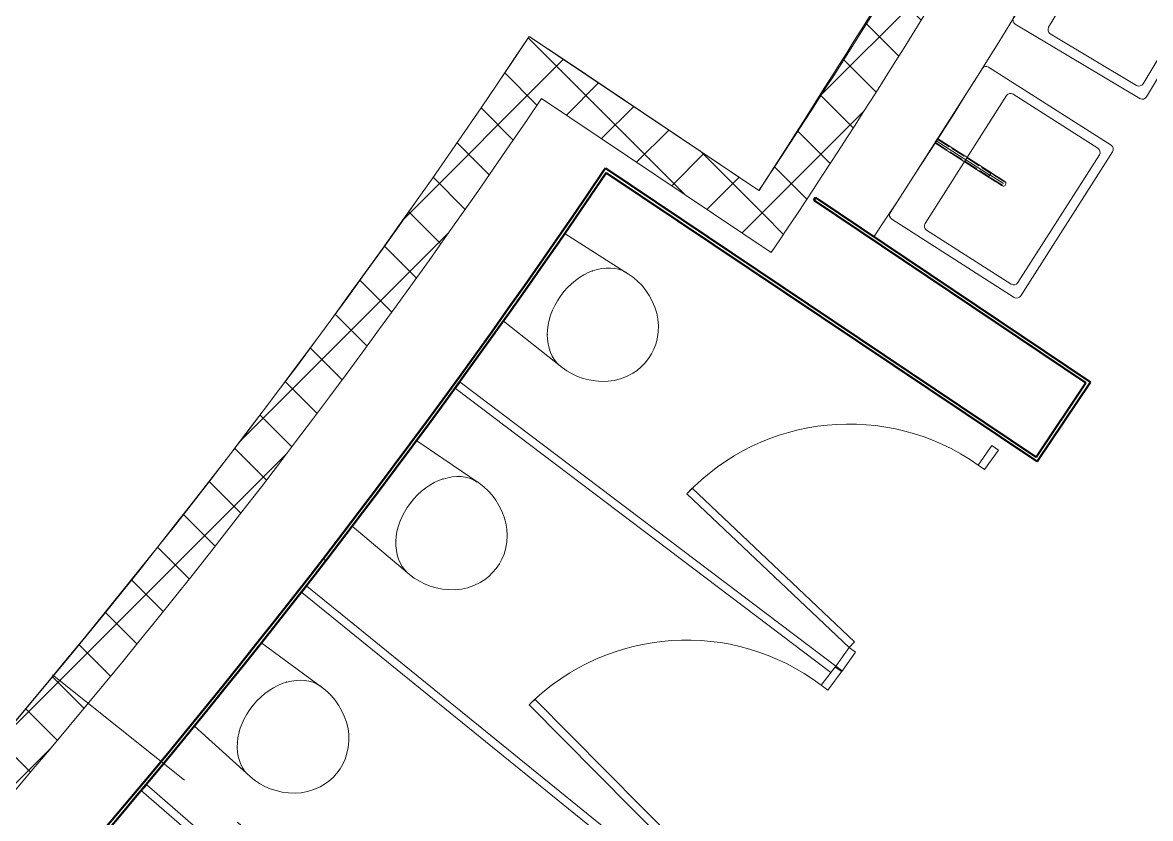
# Model space of a CAD drawing. Header units: millimetres. Extents: x -99530 to 90294, y -97212 to 56397.
# Drawn here: x -8843 to -5309, y -59166 to -56672 of the extents above; entities that cross this region are included whole.
import ezdxf
from ezdxf.enums import TextEntityAlignment as Align

# ---------------------------------------------------------------- set-up
doc = ezdxf.new("R2010")
doc.units = ezdxf.units.MM
doc.header["$MEASUREMENT"] = 0
for name, pattern in [('Dot & Dashed', [670.277762, 352.777767, -176.388884, 0, -141.111112]), ('Double Dashed', [1093.611073, 529.166651, -211.666656, 141.111112, -211.666656]), ('Hidden Line', [55, 45, -10])]:
    doc.linetypes.add(name, pattern=pattern)
for name, color, linetype in [('A-25-M_Wall_Ext', 7, 'Continuous'), ('New_A-05-M_Gross_Int_Plant', 7, 'Continuous'), ('New_A-05-M_Gross_Int_WC_s', 7, 'Continuous'), ('New_A-15-MG_Structural_Grid_Phase_2', 7, 'Continuous'), ('New_A-20-M_Hard_Landscape', 7, 'Continuous'), ('New_A-25-M_Wall_Ext', 7, 'Continuous'), ('New_A-25-M_Wall_Int', 7, 'Continuous'), ('New_A-35-M_FFE_Sanitary', 7, 'Continuous'), ('New_A-40-M_Soft_Landscaping_P2', 7, 'Continuous')]:
    doc.layers.add(name, color=color, linetype=linetype)
for name, color, linetype, lineweight in [('A-25-M_Wall_Ext_Pen_No__87', 8, 'Continuous', 20), ('New_A-25-M_Wall_Ext_Pen_No__87', 8, 'Continuous', 20), ('New_A-25-M_Wall_Int_Pen_No__1', 7, 'Continuous', 13), ('New_A-25-M_Wall_Int_Pen_No__193', 7, 'Continuous', 18), ('New_A-40-M_Soft_Landscaping_P2_Pen_No__150', 7, 'Continuous', 0), ('New_ArchiCAD Zone Stamps_Pen_No__6', 7, 'Continuous', 35), ('New_ArchiCAD Zone Stamps_Pen_No__9', 7, 'Continuous', 13)]:
    doc.layers.add(name, color=color, linetype=linetype, lineweight=lineweight)
for name, color, linetype, lineweight, true_color in [('New_A-05-M_Gross_Int_Plant_Pen_No__74', 7, 'Continuous', 20, 0x606060), ('New_A-05-M_Gross_Int_WC_s_Pen_No__74', 7, 'Continuous', 20, 0x606060), ('New_A-15-MG_Structural_Grid_Phase_2_Pen_No__222', 7, 'Continuous', 13, 0x65af33), ('New_A-20-M_Hard_Landscape_Pen_No__53', 7, 'Continuous', 35, 0x444444), ('New_A-25-M_Wall_Ext_Pen_No__107', 7, 'Continuous', 15, 0xa6a6a6), ('New_A-25-M_Wall_Ext_Pen_No__27', 7, 'Continuous', 50, 0x2a2a2a), ('New_A-25-M_Wall_Int_Pen_No__107', 7, 'Continuous', 15, 0xa6a6a6), ('New_A-25-M_Wall_Int_Pen_No__149', 7, 'Continuous', 0, 0x2a2a2a), ('New_A-35-M_FFE_Sanitary_Pen_No__211', 7, 'Continuous', 13, 0xebf6ff), ('New_A-35-M_FFE_Sanitary_Pen_No__27', 7, 'Continuous', 50, 0x2a2a2a), ('New_A-35-M_FFE_Sanitary_Pen_No__64', 7, 'Continuous', 20, 0x606060), ('New_A-35-M_FFE_Sanitary_Pen_No__75', 7, 'Continuous', 20, 0x606060)]:
    doc.layers.add(name, color=color, linetype=linetype, lineweight=lineweight, true_color=true_color)
doc.styles.add('GENERATED_STYLE_1', font='')
doc.styles.add('GENERATED_STYLE_3', font='')
doc.styles.add('GENERATED_STYLE_4', font='')
doc.styles.get('GENERATED_STYLE_1').set_extended_font_data('Arial', bold=True)
doc.styles.get('GENERATED_STYLE_3').set_extended_font_data('Arial')
doc.styles.get('GENERATED_STYLE_4').set_extended_font_data('Swis721 BT')
pattern_1 = [(45, (0, 0), (-91.92388, 91.92388), []), (135, (0, 0), (91.92388, 91.92388), [])]

# ---------------------------------------------------------------- blocks, each defined once
blk = doc.blocks.new('Mesh_7_1', base_point=(-2004.1, -57229.4))
at = {"layer": 'New_A-20-M_Hard_Landscape_Pen_No__53', "linetype": 'Continuous', "flags": 128}
blk.add_lwpolyline([(-2004.1, -57229.4, -0.183374), (-18001.8, -70543.4), (-17579.3, -76160.8), (-17223, -76133.9), (-14657.1, -75939.9), (-15007.7, -71280.4, 0.205807), (-603, -57840.4)], format="xyb", close=True, dxfattribs=at)
blk = doc.blocks.new('Male WC_INB 0163_87_1', base_point=(-7292.1, -60664.2))
at = {"layer": 'New_A-05-M_Gross_Int_WC_s_Pen_No__74', "linetype": 'Continuous'}
for p, q in [((-6346.9, -57590.3), (-7014.5, -57142.6)), ((-6176, -57343.5), (-5497.6, -57798.7)), ((-5664.7, -58047.8), (-6346.9, -57590.3)), ((-5497.6, -57798.7), (-5664.7, -58047.8))]:
    blk.add_line(p, q, dxfattribs=at)
for centre, radius, start, end in [((-25879.3, -44272.1), 23644.9, 326.43908, 336.65304), ((-26842.6, -43731), 23937.9, 312.52822, 325.92591)]:
    blk.add_arc(centre, radius, start, end, dxfattribs=at)
at = {"layer": 'New_ArchiCAD Zone Stamps_Pen_No__6'}
for tag, height, style, p in [('ROOM_NAME', 250, 'GENERATED_STYLE_1', (-7557.7, -59352)), ('zoneNameLine2', 250, 'GENERATED_STYLE_1', (-7746.1, -59784.1)), ('ROOM_NUMBER', 200, 'GENERATED_STYLE_3', (-7934.5, -60204.8)), ('measuredAreaCode', 200, 'GENERATED_STYLE_3', (-8091.6, -60564.9)), ('DUMMY_649', 200, 'GENERATED_STYLE_3', (-7784.2, -60699)), ('DUMMY_650', 200, 'GENERATED_STYLE_3', (-7294.8, -60912.3)), ('DUMMY_651', 133.3, 'GENERATED_STYLE_3', (-7015.5, -61018.9))]:
    blk.add_attdef(tag, text='', height=height, rotation=336.4404, dxfattribs=dict(at, style=style)).set_placement(p, align=Align.TOP_LEFT)
blk = doc.blocks.new('Plenum Tank Room_INB 0169_90_1', base_point=(-21529, -64782))
at = {"layer": 'New_A-05-M_Gross_Int_Plant_Pen_No__74', "linetype": 'Continuous'}
blk.add_line((-7255.9, -56715.8), (-6536, -57198.3), dxfattribs=at)
for centre, radius, start, end in [((-42102.8, -34239.2), 42333.4, 327.15697, 329.00326), ((-27118.6, -43491.4), 23862.3, 312.52935, 326.34467)]:
    blk.add_arc(centre, radius, start, end, dxfattribs=at)
at = {"layer": 'New_ArchiCAD Zone Stamps_Pen_No__9'}
for tag, height, style, p in [('ROOM_NAME', 250, 'GENERATED_STYLE_1', (-22524.9, -63151.3)), ('zoneNameLine2', 250, 'GENERATED_STYLE_1', (-22713.3, -63583.4)), ('ROOM_NUMBER', 200, 'GENERATED_STYLE_3', (-22901.8, -64004.1)), ('measuredAreaCode', 200, 'GENERATED_STYLE_3', (-23058.8, -64364.2)), ('DUMMY_649', 200, 'GENERATED_STYLE_3', (-22751.4, -64498.3)), ('DUMMY_650', 200, 'GENERATED_STYLE_3', (-22159.5, -64756.3)), ('DUMMY_651', 133.3, 'GENERATED_STYLE_3', (-21880.2, -64862.9))]:
    blk.add_attdef(tag, text='', height=height, rotation=336.4404, dxfattribs=dict(at, style=style)).set_placement(p, align=Align.TOP_LEFT)
blk = doc.blocks.new('Mesh_23_1', base_point=(-15007.7, -71280.4))
at = {"layer": 'New_A-40-M_Soft_Landscaping_P2_Pen_No__150', "linetype": 'Continuous', "flags": 128}
blk.add_lwpolyline([(-15007.7, -71280.4), (-14657.1, -75939.9, 0.09191), (5945.5, -69347.8), (9078.1, -62163.8), (-603, -57840.4, -0.205807)], format="xyb", close=True, dxfattribs=at)
blk = doc.blocks.new('Wall_128_1', base_point=(-38176, -69536.6))
at = {"layer": 'New_A-25-M_Wall_Ext_Pen_No__107', "linetype": 'Continuous', "lineweight": 0, "true_color": 0x535353}
blk.add_hatch(color=251, dxfattribs=at).paths.add_polyline_path([(-7888.7, -64664.4), (-7855.1, -64701.5), (-7821.6, -64738.5, 0.106432), (-877.5, -55078.3), (-969.2, -55038.4, -0.106432)])
at = {"layer": 'New_A-25-M_Wall_Ext_Pen_No__27', "linetype": 'Continuous'}
for radius, end in [(28161.8, 336.44044), (28261.8, 331.6191)]:
    blk.add_arc((-26783.5, -43782), radius, 312.13949, end, dxfattribs=at)
blk = doc.blocks.new('Wall_131_1', base_point=(-38175.9, -69536.5))
at = {"layer": 'New_A-25-M_Wall_Ext_Pen_No__87', "linetype": 'Hidden Line'}
for radius in [28161.8, 28211.8]:
    blk.add_arc((-26758.9, -43792.8), radius, 246.08329, 336.44041, dxfattribs=at)
blk = doc.blocks.new('Wall_171_1', base_point=(-10893.8, -61179.5))
at = {"layer": 'New_A-25-M_Wall_Int_Pen_No__107', "linetype": 'Continuous'}
h = blk.add_hatch(dxfattribs=at)
h.set_pattern_fill('Concrete_Block_0001', color=256, style=0, pattern_type=2)
h.set_pattern_definition(pattern_1)
h.paths.add_polyline_path([(-10893.8, -61179.5, 0.060041), (-7139.4, -56793.4), (-7255.9, -56715.8, -0.06004), (-10988.4, -61076.3)])
at = {"layer": 'New_A-25-M_Wall_Int_Pen_No__1', "linetype": 'Continuous', "flags": 128}
blk.add_lwpolyline([(-7139.4, -56793.4), (-7255.9, -56715.8)], dxfattribs=at)
at = {"layer": 'New_A-25-M_Wall_Int_Pen_No__1', "linetype": 'Continuous'}
for radius, start, end in [(23986, 312.56517, 326.30886), (24126, 312.56489, 325.97638)]:
    blk.add_arc((-27213.3, -43410.3), radius, start, end, dxfattribs=at)
blk = doc.blocks.new('Wall_172_1', base_point=(-7217.4, -56909.7))
at = {"layer": 'New_A-25-M_Wall_Int_Pen_No__107', "linetype": 'Continuous'}
h = blk.add_hatch(dxfattribs=at)
h.set_pattern_fill('Concrete_Block_0001', color=256, style=0, pattern_type=2)
h.set_pattern_definition(pattern_1)
h.paths.add_polyline_path([(-7217.4, -56909.7), (-6497.4, -57392.8), (-6536, -57198.3), (-7139.4, -56793.4)])
at = {"layer": 'New_A-25-M_Wall_Int_Pen_No__1', "linetype": 'Continuous', "flags": 128}
for points in [[(-6536, -57198.3), (-7139.4, -56793.4)], [(-7217.4, -56909.7), (-6497.4, -57392.8)]]:
    blk.add_lwpolyline(points, dxfattribs=at)
blk = doc.blocks.new('Wall_175_1', base_point=(-6497.4, -57392.8))
at = {"layer": 'New_A-25-M_Wall_Int_Pen_No__107', "linetype": 'Continuous'}
h = blk.add_hatch(dxfattribs=at)
h.set_pattern_fill('Concrete_Block_0001', color=256, style=0, pattern_type=2)
h.set_pattern_definition(pattern_1)
h.paths.add_polyline_path([(-6497.4, -57392.8, 0.015654), (-5685.6, -56096.8), (-5806.5, -56026.3, -0.014213), (-6536, -57198.3)])
at = {"layer": 'New_A-25-M_Wall_Int_Pen_No__1', "linetype": 'Continuous', "flags": 128}
blk.add_lwpolyline([(-5685.6, -56096.8), (-5806.5, -56026.3)], dxfattribs=at)
at = {"layer": 'New_A-25-M_Wall_Int_Pen_No__1', "linetype": 'Continuous'}
for radius, start in [(24289.1, 326.47103), (24429.1, 326.14078)]:
    blk.add_arc((-26783.5, -43782), radius, start, 329.72808, dxfattribs=at)
blk = doc.blocks.new('Wall_218_1', base_point=(-10661.7, -61371.9))
at = {"layer": 'New_A-35-M_FFE_Sanitary_Pen_No__211', "linetype": 'Continuous'}
h = blk.add_hatch(dxfattribs=at)
h.set_pattern_fill('Plaster_0001', color=256, style=0, pattern_type=2)
h.set_pattern_definition([(49.22718, (0, 0), (-131.16907, 113.11355), [0, -100]), (49.22718, (-32.93, 94.42), (-131.16907, 113.11355), [0, -100])])
h.paths.add_polyline_path([(-10654.3, -61365.2, 0.05842), (-7014.5, -57142.6), (-7022.8, -57137, -0.058524), (-10668.4, -61364.5)])
at = {"layer": 'New_A-35-M_FFE_Sanitary_Pen_No__27', "linetype": 'Continuous'}
for radius, start, end in [(23927.9, 312.52837, 325.92591), (23937.9, 312.55229, 325.92601)]:
    blk.add_arc((-26842.6, -43731), radius, start, end, dxfattribs=at)
blk = doc.blocks.new('Wall_225_1', base_point=(-7022.8, -57137))
at = {"layer": 'New_A-35-M_FFE_Sanitary_Pen_No__211', "linetype": 'Continuous'}
h = blk.add_hatch(dxfattribs=at)
h.set_pattern_fill('Plaster_0001', color=256, style=0, pattern_type=2)
h.set_pattern_definition([(146.1517, (0, 0), (96.4745, 143.84946), [0, -100]), (146.1517, (-89.76, -44.07), (96.4745, 143.84946), [0, -100])])
h.paths.add_polyline_path([(-7022.8, -57137), (-5664.7, -58047.8), (-5667.5, -58033.9), (-7017.2, -57128.7)])
at = {"layer": 'New_A-35-M_FFE_Sanitary_Pen_No__27', "linetype": 'Continuous', "flags": 128}
for points in [[(-7017.2, -57128.7), (-7022.8, -57137)], [(-5667.5, -58033.9), (-7017.2, -57128.7)], [(-7014.5, -57142.6), (-5664.7, -58047.8)]]:
    blk.add_lwpolyline(points, dxfattribs=at)
blk = doc.blocks.new('Wall_226_1', base_point=(-5664.7, -58047.8))
at = {"layer": 'New_A-35-M_FFE_Sanitary_Pen_No__211', "linetype": 'Continuous'}
h = blk.add_hatch(dxfattribs=at)
h.set_pattern_fill('Plaster_0001', color=256, style=0, pattern_type=2)
h.set_pattern_definition([(236.14078, (0, 0), (-143.83106, 96.50195), [0, -100]), (236.14078, (44.06, -89.77), (-143.83106, 96.50195), [0, -100])])
h.paths.add_polyline_path([(-5664.7, -58047.8), (-5497.6, -57798.7), (-5511.5, -57801.4), (-5667.5, -58033.9)])
at = {"layer": 'New_A-35-M_FFE_Sanitary_Pen_No__27', "linetype": 'Continuous', "flags": 128}
for points in [[(-5511.5, -57801.4), (-5667.5, -58033.9)], [(-5664.7, -58047.8), (-5497.6, -57798.7)]]:
    blk.add_lwpolyline(points, dxfattribs=at)
blk = doc.blocks.new('Wall_227_1', base_point=(-5497.6, -57798.7))
at = {"layer": 'New_A-35-M_FFE_Sanitary_Pen_No__211', "linetype": 'Continuous'}
h = blk.add_hatch(dxfattribs=at)
h.set_pattern_fill('Plaster_0001', color=256, style=0, pattern_type=2)
h.set_pattern_definition([(326.14078, (0, 0), (96.50195, 143.83106), [0, -100]), (326.14078, (89.77, 44.06), (96.50195, 143.83106), [0, -100])])
h.paths.add_polyline_path([(-5497.6, -57798.7), (-6359, -57220.7), (-6364.6, -57229), (-5511.5, -57801.4)])
at = {"layer": 'New_A-35-M_FFE_Sanitary_Pen_No__27', "linetype": 'Continuous', "flags": 128}
for points in [[(-6359, -57220.7), (-6364.6, -57229)], [(-6364.6, -57229), (-5511.5, -57801.4)], [(-5497.6, -57798.7), (-6359, -57220.7)]]:
    blk.add_lwpolyline(points, dxfattribs=at)
blk = doc.blocks.new('Wall_418_1', base_point=(-38294.6, -69816.9))
at = {"layer": 'A-25-M_Wall_Ext_Pen_No__87', "linetype": 'Hidden Line'}
for radius, start, end in [(28130.8, 246.16287, 336.76285), (28469.8, 246.15506, 336.76093)]:
    blk.add_arc((-26785.3, -43777.2), radius, start, end, dxfattribs=at)
blk = doc.blocks.new('Wall_458_1', base_point=(-7921.5, -64417.2))
at = {"layer": 'New_A-25-M_Wall_Int_Pen_No__107', "linetype": 'Continuous'}
h = blk.add_hatch(dxfattribs=at)
h.set_pattern_fill('Plywood_0001', color=256, style=0, pattern_type=2)
h.set_pattern_definition([(0, (0, 0), (0, 200), [])])
h.paths.add_polyline_path([(-1322.1, -54884.5, -0.105152), (-8043, -64284.3), (-8030.8, -64297.6, 0.105152), (-1305.6, -54891.7)])
blk.add_hatch(color=256, dxfattribs=at).paths.add_polyline_path([(-7921.5, -64417.2, 0.105152), (-1157.1, -54956.4), (-1168.1, -54951.6, -0.105152), (-7929.6, -64408.3)])
at = {"layer": 'New_A-25-M_Wall_Int_Pen_No__149', "linetype": 'Continuous'}
for radius in [27776.8, 28046.8]:
    blk.add_arc((-26783.5, -43782), radius, 312.42955, 336.44041, dxfattribs=at)
at = {"layer": 'New_A-25-M_Wall_Int_Pen_No__193', "linetype": 'Continuous'}
for radius in [27794.8, 27944.8, 27956.8]:
    blk.add_arc((-26783.5, -43782), radius, 312.42955, 336.44041, dxfattribs=at)
blk = doc.blocks.new('Commercial Bath Stall 19_2')
at = {"layer": 'New_A-35-M_FFE_Sanitary_Pen_No__64', "linetype": 'Continuous'}
for p, q in [((850, 1500), (825, 1500)), ((825, 1500), (825, 25)), ((850, 25), (850, 1500)), ((174.4, 717.9), (75, 25)), ((99.7, 21.4), (199.2, 714.4)), ((199.2, 714.4), (174.4, 717.9)), ((75, 25), (0, 25)), ((0, 25), (0, 0)), ((0, 0), (75, 0)), ((75, 0), (75, 25)), ((75, 25), (99.7, 21.4)), ((850, 25), (775, 25)), ((775, 25), (775, 0)), ((775, 0), (850, 0)), ((825, 25), (850, 25)), ((850, 0), (850, 25))]:
    blk.add_line(p, q, dxfattribs=at)
blk.add_arc((75, 25), 700, 0, 81.8354, dxfattribs=at)
blk = doc.blocks.new('Commercial Bath Stall 19_3')
at = {"layer": 'New_A-35-M_FFE_Sanitary_Pen_No__64', "linetype": 'Continuous'}
for p, q in [((174.4, 717.9), (75, 25)), ((99.7, 21.4), (199.2, 714.4)), ((199.2, 714.4), (174.4, 717.9)), ((75, 25), (0, 25)), ((0, 25), (0, 0)), ((0, 0), (75, 0)), ((75, 0), (75, 25)), ((75, 25), (99.7, 21.4)), ((850, 25), (775, 25)), ((775, 25), (775, 0)), ((775, 0), (850, 0)), ((850, 0), (850, 25))]:
    blk.add_line(p, q, dxfattribs=at)
blk.add_arc((75, 25), 700, 0, 81.8354, dxfattribs=at)
blk = doc.blocks.new('Elbow Tube 19')
at = {"layer": 'New_A-35-M_FFE_Sanitary_Pen_No__64', "linetype": 'Continuous'}
for p, q in [((-8, 0), (-7.7, 2.1)), ((-7.7, -2.1), (-8, 0)), ((-7.7, 2.1), (-6.9, 4)), ((-6.9, 4), (-5.7, 5.7)), ((-5.7, 5.7), (-4, 6.9)), ((-4, 6.9), (-2.1, 7.7)), ((-2.1, 7.7), (0, 8)), ((1.7, 8), (0, 8)), ((6.7, 8), (1.7, 8)), ((14.6, 8), (6.7, 8)), ((25, 8), (14.6, 8)), ((37.1, 8), (25, 8)), ((50, 8), (37.1, 8)), ((50, 7.7), (50, 8)), ((50, 6.9), (50, 7.7)), ((50, 5.7), (50, 6.9)), ((50, 4), (50, 5.7)), ((50, 2.1), (50, 4)), ((50, 0), (50, 2.1)), ((50, -2.1), (50, 0)), ((-6.9, -4), (-7.7, -2.1)), ((-5.7, -5.7), (-6.9, -4)), ((-4, -6.9), (-5.7, -5.7)), ((-2.1, -7.7), (-4, -6.9)), ((0, -8), (-2.1, -7.7)), ((1.7, -8), (0, -8)), ((6.7, -8), (1.7, -8)), ((14.6, -8), (6.7, -8)), ((25, -8), (14.6, -8)), ((37.1, -8), (25, -8)), ((50, -8), (37.1, -8)), ((50, -4), (50, -2.1)), ((50, -5.7), (50, -4)), ((50, -6.9), (50, -5.7)), ((50, -7.7), (50, -6.9)), ((50, -8), (50, -7.7))]:
    blk.add_line(p, q, dxfattribs=at)
at = {"layer": 'New_A-35-M_FFE_Sanitary_Pen_No__64', "linetype": 'Hidden Line'}
for p, q in [((0, 6), (50, 6)), ((0, -6), (50, -6))]:
    blk.add_line(p, q, dxfattribs=at)
at = {"layer": 'New_A-35-M_FFE_Sanitary_Pen_No__64', "linetype": 'Dot & Dashed'}
blk.add_line((0, 0), (50, 0), dxfattribs=at)
blk = doc.blocks.new('Tube 19')
at = {"layer": 'New_A-35-M_FFE_Sanitary_Pen_No__64', "linetype": 'Continuous'}
for p, q in [((0, 8), (0, -8)), ((200, 8), (0, 8)), ((200, -8), (200, 8)), ((0, -8), (200, -8))]:
    blk.add_line(p, q, dxfattribs=at)
at = {"layer": 'New_A-35-M_FFE_Sanitary_Pen_No__64', "linetype": 'Hidden Line'}
for p, q in [((0, 6), (200, 6)), ((0, -6), (200, -6))]:
    blk.add_line(p, q, dxfattribs=at)
at = {"layer": 'New_A-35-M_FFE_Sanitary_Pen_No__64', "linetype": 'Dot & Dashed'}
blk.add_line((0, 0), (200, 0), dxfattribs=at)
blk = doc.blocks.new('WC 19')
at = {"layer": 'New_A-35-M_FFE_Sanitary_Pen_No__75', "linetype": 'Continuous'}
for p, q in [((-167.5, 0), (-179.5, -235)), ((167.5, 0), (-167.5, 0)), ((179.5, -235), (167.5, 0)), ((-179.5, -235), (-179.7, -253.5)), ((179.7, -253.5), (179.5, -235)), ((-179.7, -253.5), (-178, -272)), ((-178, -272), (-174.6, -290.3)), ((174.6, -290.3), (178, -272)), ((178, -272), (179.7, -253.5)), ((-174.6, -290.3), (-169.3, -308.5)), ((-169.3, -308.5), (-162.3, -326.5)), ((162.3, -326.5), (169.3, -308.5)), ((169.3, -308.5), (174.6, -290.3)), ((-162.3, -326.5), (-153.5, -344.1)), ((-153.5, -344.1), (-143, -361.3)), ((143, -361.3), (153.5, -344.1)), ((153.5, -344.1), (162.3, -326.5)), ((-143, -361.3), (-130.8, -378)), ((-130.8, -378), (-117.9, -391.8)), ((117.9, -391.8), (130.8, -378)), ((130.8, -378), (143, -361.3)), ((-117.9, -391.8), (-102.6, -404.5)), ((-102.6, -404.5), (-85.1, -415.9)), ((-85.1, -415.9), (-65.5, -425.9)), ((65.5, -425.9), (85.1, -415.9)), ((85.1, -415.9), (102.6, -404.5)), ((102.6, -404.5), (117.9, -391.8)), ((-65.5, -425.9), (-50.5, -431.6)), ((-50.5, -431.6), (-34.3, -435.8)), ((-34.3, -435.8), (-17.3, -438.4)), ((-17.3, -438.4), (0, -439.3)), ((0, -439.3), (17.3, -438.4)), ((17.3, -438.4), (34.3, -435.8)), ((34.3, -435.8), (50.5, -431.6)), ((50.5, -431.6), (65.5, -425.9))]:
    blk.add_line(p, q, dxfattribs=at)
for centre, major_axis, start_param, end_param in [((0, -207.4), (-163.2, 0), 4.712389, 5.557143), ((0, -207.4), (-163.2, 0), 3.867635, 4.712389), ((38, -232.5), (-217.3, 0), 5.540146, 6.22922), ((-38, -232.5), (-217.3, 0), 3.195558, 3.884632)]:
    blk.add_ellipse(centre, major_axis=major_axis, ratio=0.649599, start_param=start_param, end_param=end_param, dxfattribs=at)
for p in [(0, -101.4), (-122, -137), (122, -137), (-179, -224.9)]:
    blk.add_point(p, dxfattribs=at)
blk = doc.blocks.new('Standard grid marker_14')
at = {"layer": 'New_A-15-MG_Structural_Grid_Phase_2_Pen_No__222', "linetype": 'Double Dashed'}
blk.add_line((2591.1, 0), (19467, 0), dxfattribs=at)
at = {"layer": 'New_A-15-MG_Structural_Grid_Phase_2_Pen_No__222', "style": 'GENERATED_STYLE_4'}
for tag, p in [('AC_MarkerText_1_0', (-500, 43.9)), ('AC_MarkerText_1_1', (22558.2, 43.9))]:
    blk.add_attdef(tag, text='', height=350, rotation=195.0277, dxfattribs=at).set_placement(p, align=Align.MIDDLE_CENTER)
blk = doc.blocks.new('Standard grid marker_26')
at = {"layer": 'New_A-15-MG_Structural_Grid_Phase_2_Pen_No__222', "linetype": 'Double Dashed'}
blk.add_arc((0, 0), 27977.6, 0, 90.63597, dxfattribs=at)
at = {"layer": 'New_A-15-MG_Structural_Grid_Phase_2_Pen_No__222', "style": 'GENERATED_STYLE_4'}
blk.add_attdef('AC_MarkerText_1', text='', height=350, rotation=90.3066, dxfattribs=at).set_placement((-1326.2, 28008), align=Align.MIDDLE_CENTER)
blk = doc.blocks.new('Basin 19')
at = {"layer": 'New_A-35-M_FFE_Sanitary_Pen_No__64', "linetype": 'Continuous'}
for p, q in [((-267.5, 0), (267.5, 0)), ((-282.5, -470), (-282.5, -15)), ((282.5, -15), (282.5, -470)), ((-252.5, -440), (-252.5, -125)), ((-237.5, -110), (237.5, -110)), ((252.5, -125), (252.5, -440)), ((237.5, -455), (-237.5, -455)), ((267.5, -485), (-267.5, -485))]:
    blk.add_line(p, q, dxfattribs=at)
for centre, start, end in [((-267.5, -15), 90, 180), ((267.5, -15), 0, 90), ((-237.5, -125), 90, 180), ((237.5, -125), 0, 90), ((-237.5, -440), 180, 270), ((237.5, -440), 270, 0), ((-267.5, -470), 180, 270), ((267.5, -470), 270, 0)]:
    blk.add_arc(centre, 15, start, end, dxfattribs=at)
blk = doc.blocks.new('Mesh_27_1', base_point=(-603, -57840.4))
at = {"layer": 'New_A-40-M_Soft_Landscaping_P2_Pen_No__150', "linetype": 'Continuous', "flags": 128}
blk.add_lwpolyline([(-603, -57840.4, -0.205807), (-15007.7, -71280.4), (-14916.9, -72486.2, 0.161424), (-1600, -63958.3), (1156.8, -58626.3)], format="xyb", close=True, dxfattribs=at)

msp = doc.modelspace()

# ---------------------------------------------------------------- block references
at = {"layer": 'A-25-M_Wall_Ext', "color": 250, "lineweight": 50, "true_color": 0x2a2a2a}
msp.add_blockref('Wall_418_1', (-38294.6, -69816.9), dxfattribs=at)
at = {"layer": 'New_A-05-M_Gross_Int_Plant', "linetype": 'Continuous'}
msp.add_blockref('Plenum Tank Room_INB 0169_90_1', (-21529, -64782), dxfattribs=at)
at = {"layer": 'New_A-05-M_Gross_Int_WC_s', "linetype": 'Continuous'}
msp.add_blockref('Male WC_INB 0163_87_1', (-7292.1, -60664.2), dxfattribs=at)
at = {"layer": 'New_A-15-MG_Structural_Grid_Phase_2', "color": 8, "linetype": 'Continuous', "lineweight": 15, "zscale": 1000}
for name, p, rotation in [('Standard grid marker_26', (-26783.5, -43781.2), 246.1337837427074), ('Standard grid marker_14', (-4601.2, -62025.7), 141.4127390902341)]:
    msp.add_blockref(name, p, dxfattribs=dict(at, rotation=rotation))
at = {"layer": 'New_A-20-M_Hard_Landscape', "color": 49, "lineweight": 35, "true_color": 0x444444}
msp.add_blockref('Mesh_7_1', (-2004.1, -57229.4), dxfattribs=at)
at = {"layer": 'New_A-25-M_Wall_Ext', "color": 250, "lineweight": 50, "true_color": 0x2a2a2a}
for name, p in [('Wall_128_1', (-38176, -69536.6)), ('Wall_131_1', (-38175.9, -69536.5))]:
    msp.add_blockref(name, p, dxfattribs=at)
at = {"layer": 'New_A-25-M_Wall_Int', "color": 250, "lineweight": 50, "true_color": 0x2a2a2a}
for name, p in [('Wall_458_1', (-7921.5, -64417.2)), ('Wall_175_1', (-6497.4, -57392.8)), ('Wall_171_1', (-10893.8, -61179.5)), ('Wall_172_1', (-7217.4, -56909.7))]:
    msp.add_blockref(name, p, dxfattribs=at)
at = {"layer": 'New_A-35-M_FFE_Sanitary', "color": 251, "linetype": 'Continuous', "lineweight": 20, "true_color": 0x606060, "zscale": 1000}
for name, p, rotation in [('Basin 19', (-5601.1, -56426.7), 59.17564129025418), ('Basin 19', (-5980.9, -57042.3), 57.49564129025419), ('Elbow Tube 19', (-5770.1, -57176.6), 147.4853136228064)]:
    msp.add_blockref(name, p, dxfattribs=dict(at, rotation=rotation))
at = {"layer": 'New_A-35-M_FFE_Sanitary', "color": 251, "linetype": 'Continuous', "lineweight": 20, "true_color": 0x606060, "xscale": -1, "zscale": 1000, "rotation": 147.4853136228642}
msp.add_blockref('Tube 19', (-5980.9, -57042.3), dxfattribs=at)
at = {"layer": 'New_A-35-M_FFE_Sanitary', "color": 250, "lineweight": 50, "true_color": 0x2a2a2a}
for name, p in [('Wall_218_1', (-10661.7, -61371.9)), ('Wall_225_1', (-7022.8, -57137)), ('Wall_227_1', (-5497.6, -57798.7)), ('Wall_226_1', (-5664.7, -58047.8))]:
    msp.add_blockref(name, p, dxfattribs=at)
at = {"layer": 'New_A-35-M_FFE_Sanitary', "linetype": 'Continuous', "xscale": -1, "zscale": 1000}
for p, rotation in [((-7240.1, -57470.3), 54.53598298813423), ((-7709, -58116.5), 52.7485432118917), ((-8199.3, -58746.6), 50.77634725752542)]:
    msp.add_blockref('WC 19', p, dxfattribs=dict(at, rotation=rotation))
at = {"layer": 'New_A-35-M_FFE_Sanitary_Pen_No__64', "linetype": 'Continuous', "zscale": 1000}
for name, p, rotation in [('Commercial Bath Stall 19_3', (-6276.5, -58705.8), 54.74758741637847), ('Commercial Bath Stall 19_2', (-6788.2, -59381.8), 52.90673089195803), ('Commercial Bath Stall 19_2', (-7323.1, -60043.5), 50.94377673188379), ('Commercial Bath Stall 19_2', (-7876.8, -60685), 49.1154190928113)]:
    msp.add_blockref(name, p, dxfattribs=dict(at, rotation=rotation))
at = {"layer": 'New_A-40-M_Soft_Landscaping_P2'}
for name, p in [('Mesh_23_1', (-15007.7, -71280.4)), ('Mesh_27_1', (-603, -57840.4))]:
    msp.add_blockref(name, p, dxfattribs=at)

doc.saveas('drawing.dxf')
